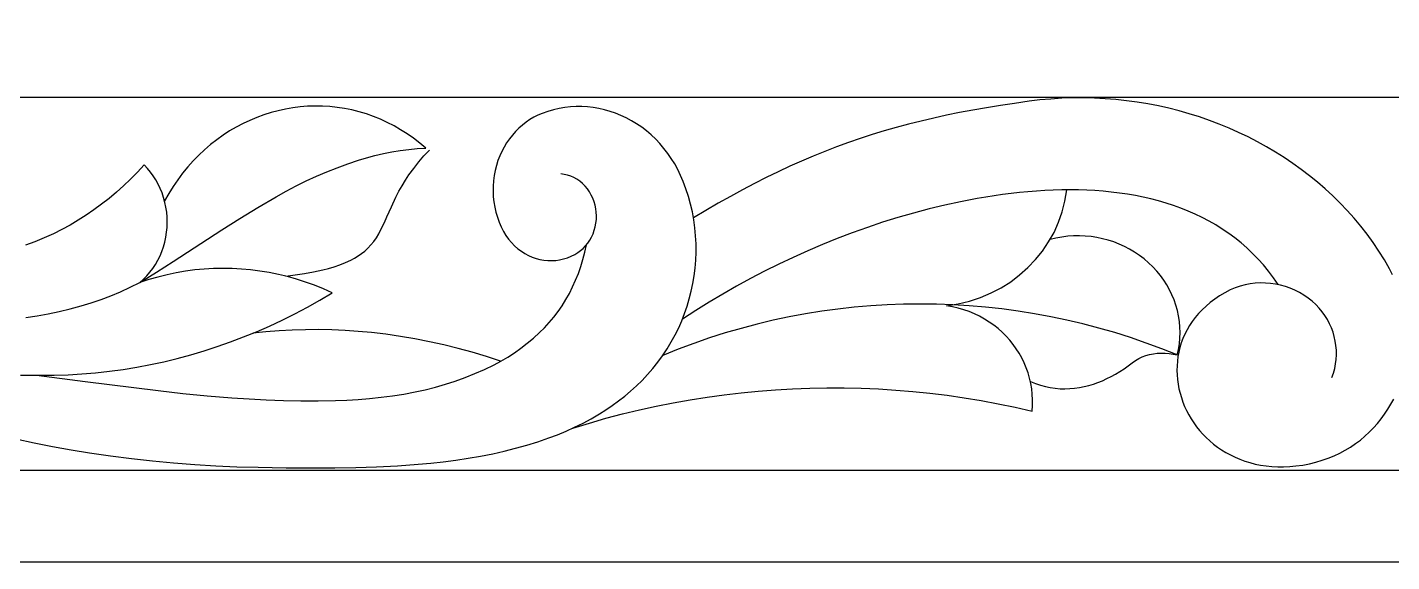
# Model space of a CAD drawing. Header units: millimetres. Extents: x 5940 to 9066, y 1327 to 3250.
# Drawn here: x 7728.1 to 8019.5, y 1415.1 to 1529.3 of the extents above; entities that cross this region are included whole.
import ezdxf

# ---------------------------------------------------------------- set-up
doc = ezdxf.new("R2010")
doc.units = ezdxf.units.MM
doc.layers.add('Default Layer', color=7, linetype='Continuous', lineweight=30)

msp = doc.modelspace()

# ---------------------------------------------------------------- linework, layer by layer
at = {"layer": 'Default Layer', "color": 18, "lineweight": 30, "true_color": 0x000000}
for p, q in [((7531.14, 1514.31), (8030.15, 1514.31)), ((7531.14, 1434.67), (8030.15, 1434.67))]:
    msp.add_line(p, q, dxfattribs=at)
for points in [[(7506.14, 3245.1), (7506.14, 1415.1), (7506.14, 1415.1), (8166.14, 1415.1), (8166.14, 1415.1), (8166.14, 3245.1), (8166.14, 3245.1), (7506.14, 3245.1)], [(7725.67, 1441.37), (7729.59, 1440.52), (7733.52, 1439.74), (7737.47, 1439.02), (7741.42, 1438.38), (7741.42, 1438.38), (7745.9, 1437.72), (7750.39, 1437.14), (7754.88, 1436.64), (7759.38, 1436.21), (7763.88, 1435.86), (7768.39, 1435.59), (7772.9, 1435.39), (7777.42, 1435.27), (7777.42, 1435.27), (7783.38, 1435.18), (7789.35, 1435.12), (7789.35, 1435.12), (7793.8, 1435.12), (7798.26, 1435.21), (7802.71, 1435.36), (7807.16, 1435.59), (7811.61, 1435.9), (7811.61, 1435.9), (7814.28, 1436.14), (7816.94, 1436.43), (7819.6, 1436.78), (7822.26, 1437.19), (7824.9, 1437.65), (7827.54, 1438.17), (7827.54, 1438.17), (7829.96, 1438.71), (7832.37, 1439.32), (7834.76, 1439.99), (7837.14, 1440.73), (7839.5, 1441.54), (7839.5, 1441.54), (7841.36, 1442.23), (7843.19, 1442.99), (7845, 1443.81), (7846.79, 1444.7), (7848.56, 1445.65), (7850.3, 1446.66), (7850.3, 1446.66), (7851.68, 1447.53), (7853.04, 1448.45), (7854.37, 1449.43), (7855.68, 1450.46), (7856.95, 1451.54), (7858.18, 1452.67), (7859.39, 1453.84), (7859.39, 1453.84), (7860.56, 1455.08), (7861.67, 1456.37), (7862.74, 1457.71), (7863.76, 1459.11), (7864.72, 1460.56), (7865.63, 1462.05), (7866.48, 1463.59), (7866.48, 1463.59), (7867.21, 1465.06), (7867.87, 1466.56), (7868.47, 1468.1), (7869.01, 1469.66), (7869.48, 1471.25), (7869.89, 1472.86), (7870.23, 1474.5), (7870.51, 1476.15), (7870.72, 1477.82), (7870.86, 1479.5), (7870.86, 1479.5), (7870.93, 1481.24), (7870.91, 1482.97), (7870.83, 1484.69), (7870.67, 1486.41), (7870.43, 1488.11), (7870.13, 1489.8), (7869.74, 1491.47), (7869.29, 1493.11), (7868.77, 1494.73), (7868.17, 1496.33), (7868.17, 1496.33), (7867.62, 1497.61), (7867.02, 1498.85), (7866.36, 1500.05), (7865.64, 1501.21), (7864.88, 1502.32), (7864.07, 1503.38), (7863.2, 1504.4), (7862.3, 1505.35), (7861.34, 1506.26), (7860.35, 1507.11), (7860.35, 1507.11), (7859.31, 1507.9), (7858.24, 1508.63), (7857.14, 1509.29), (7856.03, 1509.89), (7854.89, 1510.43), (7853.74, 1510.89), (7852.56, 1511.29), (7851.38, 1511.63), (7850.18, 1511.9), (7848.98, 1512.1), (7847.77, 1512.23), (7846.55, 1512.3), (7845.33, 1512.3), (7844.11, 1512.23), (7842.89, 1512.09), (7841.67, 1511.88), (7840.46, 1511.6), (7839.25, 1511.25), (7838.06, 1510.83), (7838.06, 1510.83), (7837.17, 1510.45), (7836.3, 1510.02), (7835.46, 1509.52), (7834.65, 1508.97), (7833.86, 1508.37), (7833.11, 1507.71), (7832.39, 1507), (7831.71, 1506.24), (7831.71, 1506.24), (7831.06, 1505.43), (7830.47, 1504.58), (7829.93, 1503.68), (7829.44, 1502.75), (7829, 1501.78), (7828.62, 1500.77), (7828.3, 1499.74), (7828.03, 1498.69), (7828.03, 1498.69), (7827.82, 1497.57), (7827.67, 1496.45), (7827.59, 1495.32), (7827.58, 1494.19), (7827.63, 1493.07), (7827.75, 1491.95), (7827.94, 1490.85), (7828.19, 1489.77), (7828.5, 1488.7), (7828.88, 1487.66), (7829.32, 1486.64), (7829.83, 1485.66), (7829.83, 1485.66), (7830.34, 1484.81), (7830.9, 1484.01), (7831.52, 1483.26), (7832.18, 1482.58), (7832.89, 1481.95), (7832.89, 1481.95), (7833.62, 1481.41), (7834.38, 1480.92), (7835.15, 1480.51), (7835.95, 1480.16), (7836.76, 1479.87), (7837.58, 1479.66), (7838.42, 1479.51), (7839.26, 1479.42), (7840.1, 1479.41), (7840.95, 1479.46), (7841.79, 1479.58), (7842.62, 1479.77), (7843.45, 1480.02), (7844.26, 1480.35), (7845.06, 1480.74), (7845.06, 1480.74), (7845.67, 1481.12), (7846.25, 1481.55), (7846.8, 1482.03), (7847.31, 1482.56), (7847.78, 1483.14), (7848.21, 1483.77), (7848.21, 1483.77), (7848.59, 1484.45), (7848.92, 1485.16), (7849.19, 1485.89), (7849.4, 1486.64), (7849.54, 1487.4), (7849.63, 1488.18), (7849.65, 1488.95), (7849.62, 1489.73), (7849.52, 1490.5), (7849.37, 1491.26), (7849.16, 1492), (7848.89, 1492.72), (7848.56, 1493.42), (7848.17, 1494.09), (7847.72, 1494.72), (7847.72, 1494.72), (7847.21, 1495.32), (7846.67, 1495.86), (7846.08, 1496.35), (7845.47, 1496.78), (7844.82, 1497.14), (7844.15, 1497.44), (7843.46, 1497.68), (7842.76, 1497.84), (7842.03, 1497.94)], [(7727.83, 1467.28), (7730.22, 1467.65), (7732.59, 1468.08), (7734.95, 1468.57), (7737.3, 1469.14), (7739.65, 1469.76), (7739.65, 1469.76), (7741.78, 1470.41), (7743.89, 1471.12), (7745.98, 1471.91), (7748.06, 1472.78), (7750.1, 1473.71), (7752.13, 1474.72), (7752.13, 1474.72), (7755.73, 1476.94), (7759.3, 1479.23), (7759.3, 1479.23), (7769.66, 1485.97), (7769.66, 1485.97), (7773.49, 1488.4), (7777.36, 1490.76), (7781.25, 1493.05), (7781.25, 1493.05), (7783.37, 1494.23), (7785.52, 1495.36), (7787.69, 1496.43), (7789.87, 1497.43), (7792.08, 1498.38), (7794.31, 1499.26), (7796.55, 1500.09), (7798.82, 1500.85), (7798.82, 1500.85), (7800.58, 1501.39), (7802.36, 1501.86), (7804.15, 1502.28), (7805.95, 1502.63), (7807.76, 1502.93), (7809.57, 1503.16), (7811.39, 1503.33), (7813.22, 1503.44), (7813.22, 1503.44), (7811.92, 1504.52), (7810.6, 1505.54), (7809.24, 1506.49), (7807.85, 1507.37), (7806.44, 1508.18), (7805, 1508.93), (7803.53, 1509.6), (7802.04, 1510.21), (7800.53, 1510.74), (7799, 1511.2), (7797.45, 1511.59), (7795.89, 1511.91), (7794.32, 1512.15), (7792.73, 1512.32), (7792.73, 1512.32), (7791.14, 1512.41), (7789.56, 1512.43), (7787.98, 1512.38), (7786.4, 1512.25), (7784.83, 1512.05), (7783.27, 1511.78), (7781.72, 1511.44), (7780.18, 1511.03), (7778.66, 1510.55), (7777.15, 1509.99), (7775.67, 1509.37), (7774.2, 1508.68), (7772.75, 1507.92), (7771.33, 1507.1), (7771.33, 1507.1), (7769.93, 1506.2), (7768.57, 1505.22), (7767.25, 1504.19), (7765.97, 1503.09), (7764.73, 1501.92), (7763.54, 1500.7), (7762.4, 1499.42), (7761.3, 1498.07), (7760.26, 1496.68), (7759.27, 1495.23), (7758.33, 1493.73), (7757.45, 1492.18)], [(8019.66, 1476.4), (8019, 1477.65), (8019, 1477.65), (8017.89, 1479.57), (8016.72, 1481.43), (8015.48, 1483.26), (8014.19, 1485.04), (8012.84, 1486.77), (8011.43, 1488.45), (8009.97, 1490.09), (8008.46, 1491.68), (8006.89, 1493.22), (8005.28, 1494.72), (8003.62, 1496.16), (8001.91, 1497.55), (8000.15, 1498.89), (7998.36, 1500.18), (7996.52, 1501.42), (7994.64, 1502.6), (7992.73, 1503.73), (7990.78, 1504.81), (7988.79, 1505.83), (7986.77, 1506.79), (7984.72, 1507.7), (7982.64, 1508.56), (7980.53, 1509.35), (7978.4, 1510.09), (7976.24, 1510.76), (7974.06, 1511.38), (7971.86, 1511.94), (7969.63, 1512.44), (7967.39, 1512.87), (7965.13, 1513.25), (7962.86, 1513.56), (7960.58, 1513.81), (7958.28, 1513.99), (7955.97, 1514.11), (7953.66, 1514.17), (7951.33, 1514.15), (7949.01, 1514.08), (7946.68, 1513.93), (7944.35, 1513.72), (7942.02, 1513.44), (7942.02, 1513.44), (7938.93, 1513), (7935.9, 1512.55), (7932.94, 1512.06), (7930.04, 1511.55), (7927.2, 1511.02), (7924.41, 1510.45), (7921.67, 1509.85), (7918.97, 1509.22), (7916.31, 1508.55), (7913.68, 1507.85), (7911.09, 1507.11), (7908.52, 1506.32), (7905.97, 1505.5), (7903.44, 1504.63), (7900.93, 1503.72), (7898.43, 1502.75), (7895.93, 1501.74), (7893.44, 1500.68), (7890.94, 1499.56), (7888.43, 1498.39), (7885.92, 1497.17), (7883.39, 1495.88), (7880.84, 1494.54), (7878.27, 1493.14), (7875.66, 1491.67), (7873.03, 1490.14), (7870.36, 1488.54)], [(7783.33, 1476.09), (7785.32, 1476.35), (7787.29, 1476.66), (7789.26, 1477.02), (7791.23, 1477.43), (7791.23, 1477.43), (7792.46, 1477.74), (7793.68, 1478.1), (7794.88, 1478.52), (7796.07, 1479), (7797.24, 1479.53), (7797.24, 1479.53), (7798.01, 1479.94), (7798.76, 1480.4), (7799.48, 1480.91), (7800.18, 1481.46), (7800.84, 1482.07), (7800.84, 1482.07), (7801.5, 1482.76), (7802.11, 1483.51), (7802.67, 1484.31), (7803.17, 1485.16), (7803.17, 1485.16), (7803.79, 1486.35), (7804.37, 1487.56), (7804.93, 1488.79), (7804.93, 1488.79), (7805.86, 1490.9), (7806.84, 1492.98), (7806.84, 1492.98), (7807.47, 1494.22), (7808.14, 1495.42), (7808.86, 1496.59), (7809.62, 1497.72), (7809.62, 1497.72), (7810.64, 1499.12), (7811.7, 1500.48), (7812.82, 1501.78), (7813.98, 1503.02)], [(7726.67, 1454.95), (7730.27, 1454.91), (7733.87, 1454.95), (7733.87, 1454.95), (7736.83, 1455.05), (7739.78, 1455.22), (7742.72, 1455.46), (7745.65, 1455.78), (7748.58, 1456.18), (7751.49, 1456.65), (7754.4, 1457.2), (7757.29, 1457.82), (7760.16, 1458.51), (7763.03, 1459.28), (7765.87, 1460.13), (7768.7, 1461.04), (7771.51, 1462.03), (7774.31, 1463.1), (7777.08, 1464.23), (7779.83, 1465.44), (7782.56, 1466.72), (7785.27, 1468.07), (7787.95, 1469.49), (7790.61, 1470.98), (7793.24, 1472.55), (7793.24, 1472.55), (7791.36, 1473.38), (7789.46, 1474.15), (7787.55, 1474.84), (7785.62, 1475.45), (7783.68, 1476), (7781.73, 1476.47), (7779.77, 1476.87), (7777.8, 1477.19), (7775.82, 1477.45), (7773.84, 1477.62), (7771.85, 1477.73), (7769.86, 1477.76), (7767.87, 1477.72), (7765.89, 1477.6), (7763.9, 1477.41), (7761.92, 1477.15), (7759.94, 1476.81), (7757.98, 1476.4), (7756.02, 1475.91), (7754.07, 1475.35), (7752.13, 1474.72), (7752.13, 1474.72), (7752.9, 1475.4), (7753.63, 1476.14), (7754.31, 1476.94), (7754.31, 1476.94), (7754.93, 1477.75), (7755.5, 1478.6), (7756.01, 1479.49), (7756.47, 1480.42), (7756.87, 1481.38), (7757.21, 1482.36), (7757.49, 1483.37), (7757.72, 1484.41), (7757.88, 1485.46), (7757.98, 1486.52), (7758.02, 1487.59), (7757.99, 1488.68), (7757.99, 1488.68), (7757.89, 1489.75), (7757.73, 1490.81), (7757.51, 1491.86), (7757.23, 1492.88), (7756.89, 1493.87), (7756.5, 1494.83), (7756.05, 1495.77), (7755.56, 1496.67), (7755.01, 1497.53), (7754.41, 1498.34), (7753.76, 1499.12), (7753.07, 1499.84), (7753.07, 1499.84), (7751.65, 1498.31), (7750.19, 1496.83), (7748.69, 1495.4), (7747.16, 1494.03), (7745.59, 1492.71), (7743.99, 1491.46), (7742.36, 1490.26), (7740.69, 1489.12), (7738.99, 1488.03), (7737.27, 1487.02), (7735.51, 1486.06), (7733.73, 1485.16), (7733.73, 1485.16), (7731.76, 1484.26), (7729.77, 1483.43), (7727.76, 1482.68)], [(7995.24, 1474.28), (7994.23, 1475.74), (7993.18, 1477.14), (7992.08, 1478.48), (7990.94, 1479.75), (7989.76, 1480.96), (7988.54, 1482.12), (7987.28, 1483.21), (7985.99, 1484.25), (7984.66, 1485.23), (7983.29, 1486.16), (7981.9, 1487.03), (7980.47, 1487.85), (7979.01, 1488.61), (7977.52, 1489.33), (7976.01, 1489.99), (7974.46, 1490.6), (7972.9, 1491.17), (7971.3, 1491.69), (7969.69, 1492.16), (7968.05, 1492.58), (7966.4, 1492.96), (7964.72, 1493.3), (7963.03, 1493.59), (7961.32, 1493.84), (7959.59, 1494.05), (7957.86, 1494.23), (7956.1, 1494.36), (7954.34, 1494.45), (7952.57, 1494.51), (7950.79, 1494.53), (7949, 1494.52), (7947.2, 1494.47), (7945.4, 1494.39), (7943.6, 1494.28), (7941.79, 1494.14), (7939.98, 1493.96), (7938.18, 1493.76), (7936.37, 1493.53), (7934.57, 1493.27), (7932.77, 1492.99), (7930.97, 1492.68), (7929.18, 1492.35), (7927.4, 1491.99), (7927.4, 1491.99), (7924.02, 1491.25), (7920.67, 1490.44), (7917.34, 1489.56), (7914.03, 1488.61), (7910.75, 1487.59), (7907.5, 1486.5), (7904.27, 1485.35), (7901.07, 1484.13), (7897.9, 1482.85), (7894.76, 1481.5), (7891.65, 1480.1), (7888.58, 1478.64), (7885.53, 1477.13), (7882.52, 1475.56), (7879.55, 1473.93), (7876.61, 1472.26), (7873.71, 1470.53), (7870.85, 1468.76), (7868.02, 1466.93)], [(7942.32, 1453.6), (7943.39, 1453.17), (7944.45, 1452.81), (7945.5, 1452.53), (7946.56, 1452.31), (7947.61, 1452.15), (7948.66, 1452.06), (7949.69, 1452.03), (7950.73, 1452.07), (7951.75, 1452.15), (7952.77, 1452.3), (7953.78, 1452.49), (7954.78, 1452.74), (7955.76, 1453.04), (7956.74, 1453.38), (7957.7, 1453.77), (7958.65, 1454.2), (7959.59, 1454.67), (7960.51, 1455.18), (7961.42, 1455.73), (7962.31, 1456.31), (7963.18, 1456.92), (7964.04, 1457.57), (7964.04, 1457.57), (7964.72, 1458.05), (7965.43, 1458.47), (7966.18, 1458.83), (7966.96, 1459.12), (7967.76, 1459.35), (7968.58, 1459.53), (7969.41, 1459.64), (7970.26, 1459.68), (7971.12, 1459.67), (7971.97, 1459.59), (7972.83, 1459.46), (7973.68, 1459.26), (7973.68, 1459.26), (7973.94, 1460.45), (7974.12, 1461.65), (7974.23, 1462.85), (7974.27, 1464.04), (7974.23, 1465.23), (7974.12, 1466.41), (7973.95, 1467.59), (7973.7, 1468.74), (7973.38, 1469.89), (7972.99, 1471.01), (7972.54, 1472.11), (7972.02, 1473.19), (7971.43, 1474.24), (7970.78, 1475.25), (7970.07, 1476.24), (7969.29, 1477.19), (7968.45, 1478.1), (7967.55, 1478.96), (7967.55, 1478.96), (7966.6, 1479.78), (7965.6, 1480.54), (7964.57, 1481.23), (7963.5, 1481.87), (7962.4, 1482.44), (7961.27, 1482.95), (7960.11, 1483.4), (7958.93, 1483.78), (7957.73, 1484.1), (7956.51, 1484.35), (7955.28, 1484.54), (7954.04, 1484.66), (7952.79, 1484.71), (7951.53, 1484.69), (7950.27, 1484.6), (7949.02, 1484.45), (7947.77, 1484.22), (7946.52, 1483.93)], [(7730.11, 1454.91), (7740.48, 1453.61), (7750.85, 1452.28), (7750.85, 1452.28), (7756.08, 1451.64), (7761.31, 1451.06), (7766.55, 1450.56), (7771.79, 1450.13), (7771.79, 1450.13), (7775.47, 1449.88), (7779.16, 1449.69), (7782.84, 1449.56), (7786.53, 1449.49), (7790.22, 1449.47), (7793.91, 1449.52), (7793.91, 1449.52), (7796.35, 1449.61), (7798.79, 1449.75), (7801.23, 1449.95), (7803.66, 1450.22), (7806.09, 1450.54), (7808.52, 1450.92), (7810.93, 1451.36), (7810.93, 1451.36), (7813.1, 1451.83), (7815.26, 1452.37), (7817.39, 1452.99), (7819.51, 1453.68), (7821.62, 1454.44), (7823.7, 1455.28), (7825.76, 1456.19), (7827.79, 1457.18), (7827.79, 1457.18), (7829.27, 1457.97), (7830.72, 1458.82), (7832.15, 1459.74), (7833.54, 1460.72), (7834.89, 1461.76), (7836.21, 1462.87), (7837.49, 1464.03), (7837.49, 1464.03), (7838.55, 1465.08), (7839.57, 1466.18), (7840.53, 1467.33), (7841.45, 1468.54), (7842.31, 1469.79), (7843.11, 1471.08), (7843.87, 1472.42), (7844.56, 1473.8), (7845.2, 1475.21), (7845.79, 1476.66), (7846.31, 1478.14), (7846.77, 1479.66), (7847.17, 1481.2), (7847.5, 1482.77)], [(8006.68, 1454.42), (8007.01, 1455.38), (8007.28, 1456.36), (8007.47, 1457.34), (8007.6, 1458.32), (8007.65, 1459.3), (8007.64, 1460.28), (8007.56, 1461.26), (8007.41, 1462.22), (8007.2, 1463.18), (8006.93, 1464.12), (8006.59, 1465.04), (8006.18, 1465.94), (8005.72, 1466.82), (8005.19, 1467.66), (8004.6, 1468.48), (8003.95, 1469.27), (8003.25, 1470.01), (8002.48, 1470.72), (8002.48, 1470.72), (8001.62, 1471.41), (8000.72, 1472.04), (7999.78, 1472.6), (7998.8, 1473.1), (7997.8, 1473.53), (7996.77, 1473.88), (7995.73, 1474.17), (7994.66, 1474.4), (7993.58, 1474.55), (7992.5, 1474.63), (7991.41, 1474.64), (7990.31, 1474.58), (7989.22, 1474.44), (7988.14, 1474.24), (7987.07, 1473.96), (7986.01, 1473.6), (7984.97, 1473.18), (7984.97, 1473.18), (7983.81, 1472.55), (7982.72, 1471.89), (7981.69, 1471.19), (7980.73, 1470.46), (7979.84, 1469.71), (7979, 1468.92), (7978.23, 1468.1), (7977.52, 1467.26), (7976.87, 1466.4), (7976.29, 1465.52), (7975.76, 1464.62), (7975.29, 1463.7), (7974.89, 1462.77), (7974.53, 1461.82), (7974.24, 1460.86), (7974, 1459.89), (7973.82, 1458.92), (7973.69, 1457.94), (7973.62, 1456.96), (7973.59, 1455.97), (7973.63, 1454.99), (7973.71, 1454.01), (7973.84, 1453.03), (7974.02, 1452.06), (7974.26, 1451.1), (7974.54, 1450.15), (7974.87, 1449.21), (7975.24, 1448.28), (7975.66, 1447.37), (7976.13, 1446.48), (7976.64, 1445.61), (7977.2, 1444.76), (7977.8, 1443.94), (7978.44, 1443.14), (7979.12, 1442.37), (7979.85, 1441.62), (7980.61, 1440.91), (7981.42, 1440.24), (7982.26, 1439.59), (7983.14, 1438.99), (7984.06, 1438.42), (7985.01, 1437.9), (7986, 1437.42), (7987.03, 1436.99), (7988.08, 1436.6), (7989.18, 1436.26), (7990.3, 1435.97), (7991.46, 1435.74), (7992.64, 1435.56), (7993.86, 1435.43), (7995.11, 1435.37), (7996.38, 1435.37), (7997.69, 1435.42), (7999.02, 1435.55), (7999.02, 1435.55), (8000.48, 1435.75), (8001.9, 1436.03), (8003.28, 1436.36), (8004.62, 1436.76), (8005.91, 1437.21), (8007.17, 1437.73), (8008.37, 1438.3), (8009.54, 1438.92), (8010.66, 1439.59), (8011.73, 1440.32), (8012.76, 1441.09), (8013.75, 1441.91), (8014.68, 1442.77), (8015.57, 1443.67), (8016.41, 1444.61), (8017.21, 1445.59), (8017.95, 1446.6), (8018.64, 1447.65), (8019.29, 1448.73), (8019.88, 1449.84)], [(7844.62, 1443.64), (7848.15, 1444.72), (7851.69, 1445.73), (7855.25, 1446.67), (7858.83, 1447.53), (7862.42, 1448.33), (7866.02, 1449.05), (7869.64, 1449.69), (7873.27, 1450.27), (7876.91, 1450.77), (7880.55, 1451.2), (7884.21, 1451.55), (7887.87, 1451.84), (7891.53, 1452.05), (7895.2, 1452.18), (7898.87, 1452.25), (7902.54, 1452.24), (7906.21, 1452.15), (7909.88, 1452), (7913.55, 1451.77), (7917.21, 1451.46), (7920.87, 1451.09), (7924.53, 1450.64), (7928.17, 1450.11), (7931.81, 1449.52), (7935.44, 1448.85), (7939.05, 1448.1), (7942.66, 1447.28), (7942.66, 1447.28), (7942.75, 1448.49), (7942.77, 1449.69), (7942.72, 1450.87), (7942.6, 1452.04), (7942.41, 1453.2), (7942.15, 1454.33), (7941.83, 1455.44), (7941.44, 1456.53), (7941, 1457.59), (7940.49, 1458.62), (7939.92, 1459.63), (7939.3, 1460.6), (7938.62, 1461.53), (7937.89, 1462.43), (7937.11, 1463.3), (7936.28, 1464.11), (7935.4, 1464.89), (7934.48, 1465.62), (7933.51, 1466.3), (7932.5, 1466.94), (7931.45, 1467.52), (7930.36, 1468.05), (7929.24, 1468.52), (7928.08, 1468.93), (7926.88, 1469.28), (7925.66, 1469.57), (7924.4, 1469.79)], [(7829.2, 1457.97), (7826.18, 1458.94), (7823.15, 1459.84), (7820.11, 1460.66), (7817.05, 1461.41), (7813.98, 1462.09), (7810.89, 1462.69), (7807.8, 1463.22), (7804.7, 1463.67), (7801.59, 1464.05), (7801.59, 1464.05), (7798.78, 1464.3), (7795.97, 1464.49), (7793.15, 1464.62), (7790.34, 1464.67), (7787.53, 1464.66), (7784.71, 1464.58), (7781.9, 1464.43), (7779.09, 1464.22), (7776.29, 1463.93)]]:
    msp.add_lwpolyline(points, dxfattribs=at)
for points in [[(7924.4, 1469.79), (7937.98, 1471.38), (7948.62, 1481.63), (7950.06, 1494.53)], [(7973.68, 1459.26), (7938.65, 1473.79), (7898.81, 1473.76), (7863.8, 1459.18)]]:
    msp.add_open_spline(points, degree=3, dxfattribs=at)

doc.saveas('drawing.dxf')
